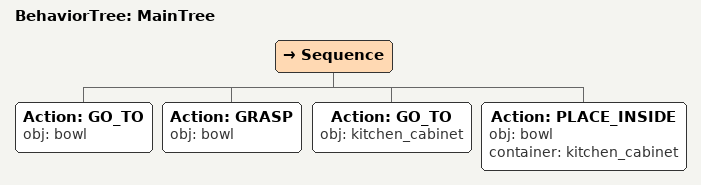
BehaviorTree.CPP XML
<root main_tree_to_execute="MainTree">
  <BehaviorTree ID="MainTree">
    <Sequence>
      <!-- Go to bowl -->
      <Action ID="GO_TO" obj="bowl" />
      <!-- Grasp bowl -->
      <Action ID="GRASP" obj="bowl" />
      <!-- Go to kitchen_cabinet -->
      <Action ID="GO_TO" obj="kitchen_cabinet" />
      <!-- Place bowl inside kitchen_cabinet -->
      <Action ID="PLACE_INSIDE" obj="bowl" container="kitchen_cabinet" />
    </Sequence>
  </BehaviorTree>
</root>
